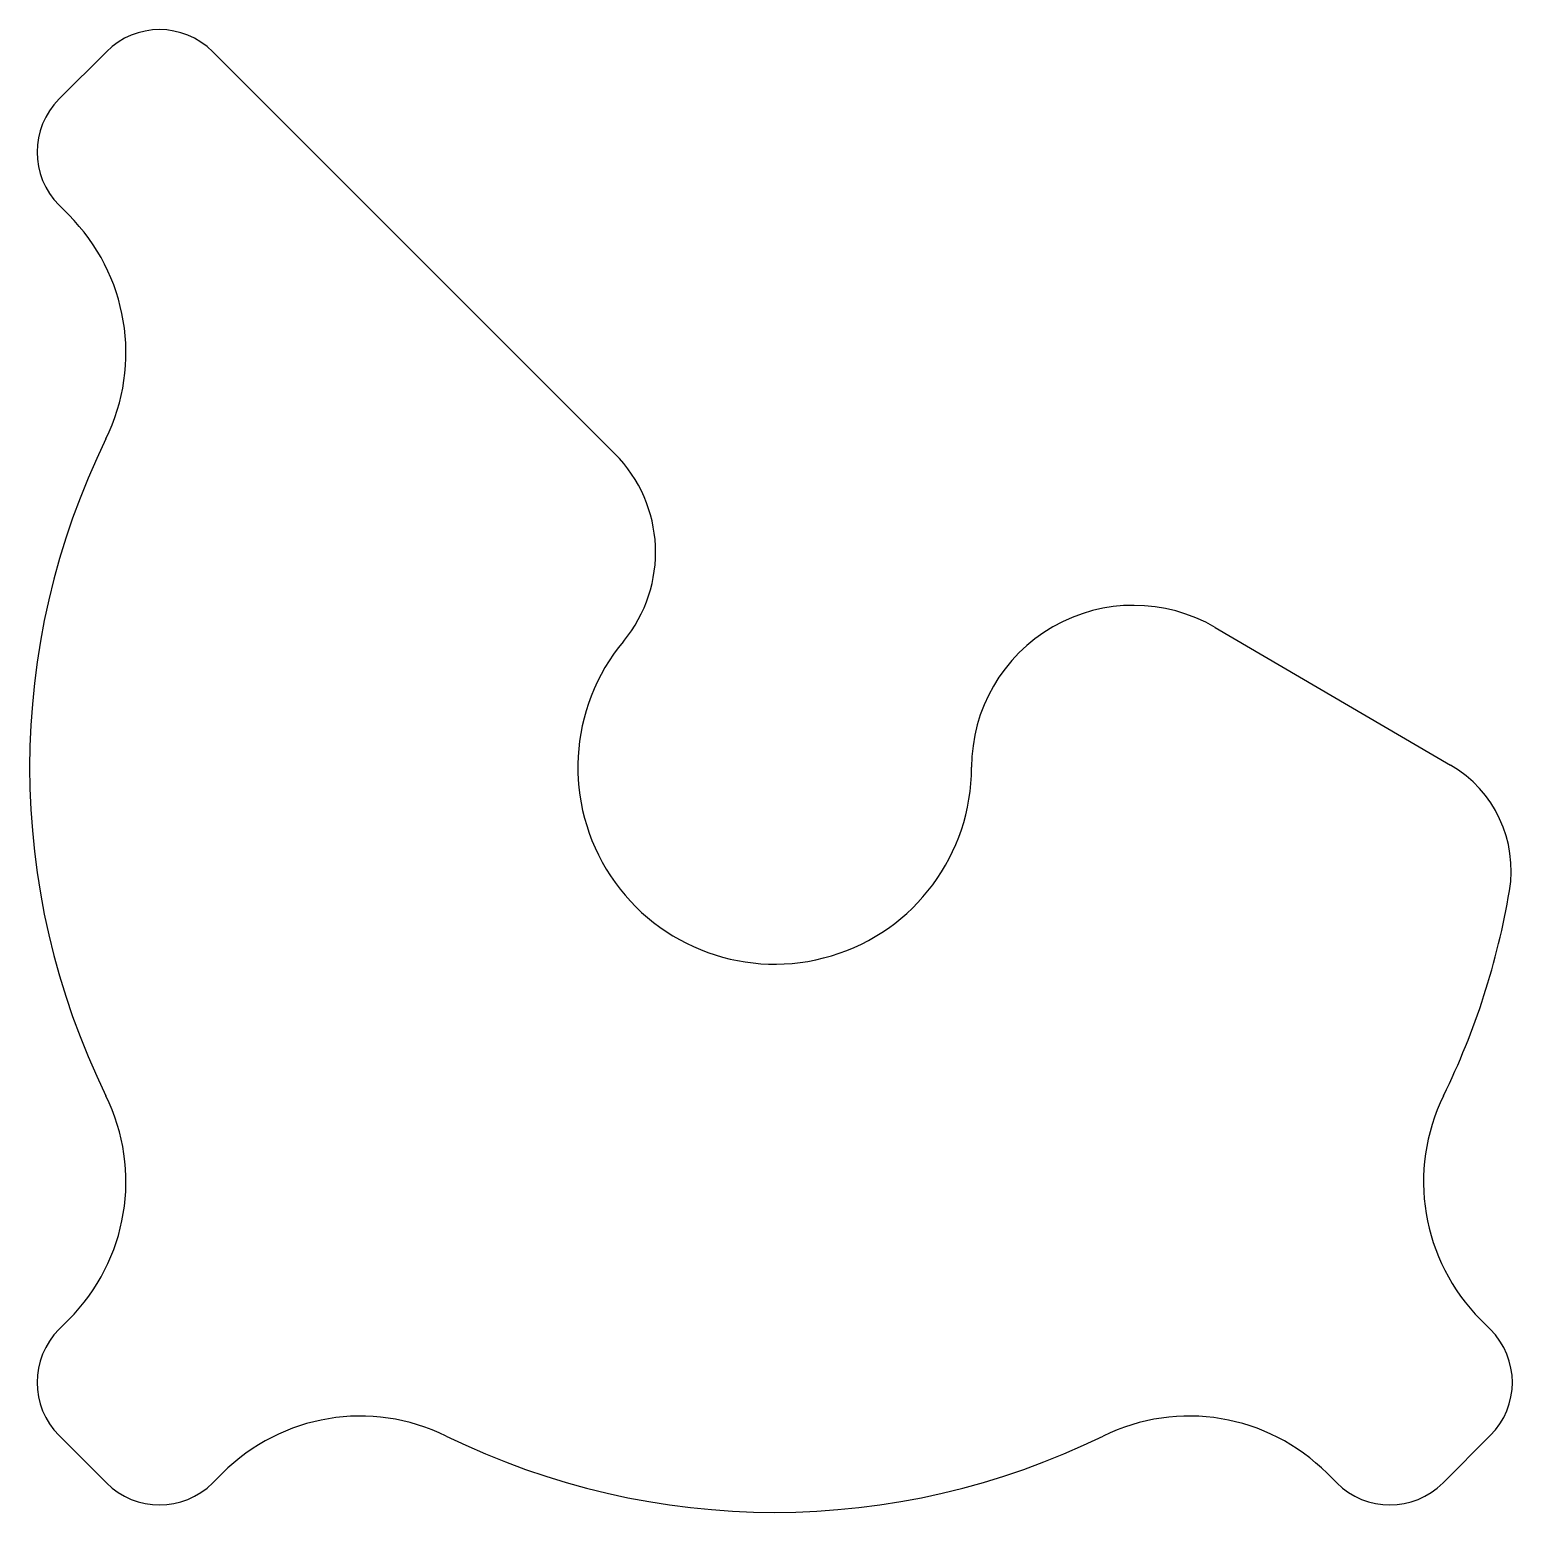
# Model space of a CAD drawing. Header units: millimetres. Extents: x -27.4 to 27.2, y -27.4 to 27.2.
import ezdxf

# ---------------------------------------------------------------- set-up
doc = ezdxf.new("R2010")
doc.units = ezdxf.units.MM
doc.layers.add('Connect004', color=7, linetype='CONTINUOUS')

msp = doc.modelspace()

# ---------------------------------------------------------------- linework, layer by layer
at = {"layer": 'Connect004'}
for p, q in [((-26.3531, 24.612), (-24.612, 26.3531)), ((-20.6963, 26.3531), (-20.3405, 25.9973)), ((-20.3405, 25.9973), (-5.88998, 11.5468)), ((-25.9973, 20.3405), (-26.3531, 20.6963)), ((16.2215, 5.149), (24.8913, 0.08389)), ((-26.3531, -20.6963), (-25.9973, -20.3405)), ((25.9973, -20.3405), (26.3531, -20.6963)), ((-24.612, -26.3531), (-26.3531, -24.612)), ((26.3531, -24.612), (24.612, -26.3531)), ((-20.3405, -25.9973), (-20.6963, -26.3531)), ((20.6963, -26.3531), (20.3405, -25.9973))]:
    msp.add_line(p, q, dxfattribs=at)
for centre, radius, start, end in [((-22.6541, 24.3953), 2.76881, 45, 135), ((-24.3953, 22.6541), 2.76881, 135, -135), ((-31.0773, 15.2605), 7.18422, -26.1533, 45), ((0, 0), 27.4378, 153.847, -153.847), ((-9.51851, 7.91832), 5.13151, -39.7566, 45), ((13.2133, 0), 5.96334, 59.7053, -180), ((0, 0), 7.25, 140.243, 0), ((22.6218, -3.80068), 4.49894, -9.53719, 59.7053), ((0, 0), 27.4378, -26.1533, -9.53719), ((-31.0773, -15.2605), 7.18422, -45, 26.1533), ((31.0773, -15.2605), 7.18422, 153.847, -135), ((-24.3953, -22.6541), 2.76881, 135, -135), ((24.3953, -22.6541), 2.76881, -45, 45), ((-15.2605, -31.0773), 7.18422, 63.8467, 135), ((15.2605, -31.0773), 7.18422, 45, 116.153), ((0, 0), 27.4378, -116.153, -63.8467), ((-22.6541, -24.3953), 2.76881, -135, -45), ((22.6541, -24.3953), 2.76881, -135, -45)]:
    msp.add_arc(centre, radius, start, end, dxfattribs=at)

doc.saveas('drawing.dxf')
